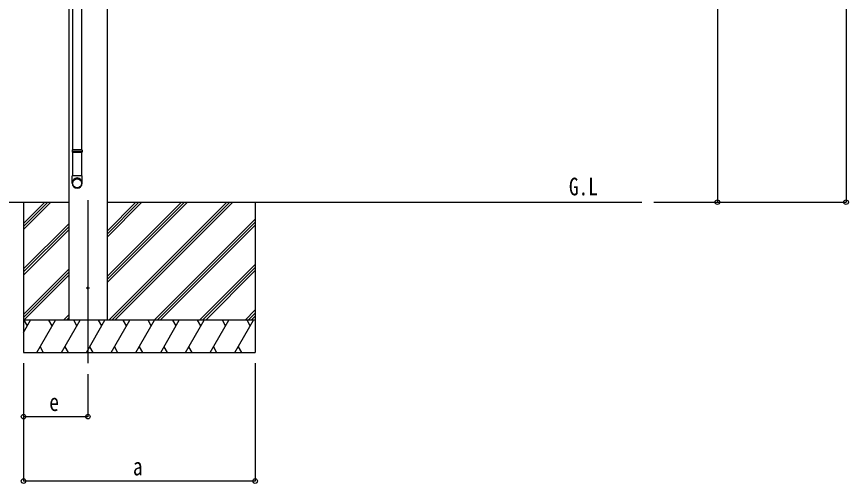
# Model space of a CAD drawing. Units: millimetres, scale not verified. Extents: x -10512 to 10512, y -7425 to 7425.
# Drawn here: x -8045 to -4166, y -4823 to -2648 of the extents above; entities that cross this region are included whole.
import ezdxf
from ezdxf.enums import TextEntityAlignment as Align

# ---------------------------------------------------------------- set-up
doc = ezdxf.new("R2010")
doc.units = ezdxf.units.MM
doc.header["$LTSCALE"] = 40
for name, color, linetype in [('0-2_USER1', 3, 'Continuous'), ('0-3_YKK_12', 2, 'Continuous'), ('0-4_YKK_13', 4, 'Continuous'), ('0-5_YKK_A1', 4, 'Continuous'), ('0-6_YKK_D', 6, 'Continuous')]:
    doc.layers.add(name, color=color, linetype=linetype)
doc.styles.add('ＭＳ ゴシック', font='')
doc.styles.get('ＭＳ ゴシック').set_extended_font_data('MS Gothic')

msp = doc.modelspace()

# ---------------------------------------------------------------- linework, layer by layer
at = {"layer": '0-3_YKK_12'}
msp.add_line((-7712.2, -3503.29), (-7712.2, -4262.5), dxfattribs=at)
at = {"layer": '0-4_YKK_13'}
for p, q in [((-7783.5, -2440.08), (-7783.5, -3268.27)), ((-7741.5, -2440.08), (-7741.5, -3268.27)), ((-7785.5, -3270.27), (-7784.5, -3268.27)), ((-7739.5, -3270.27), (-7785.5, -3270.27)), ((-7739.5, -3278.27), (-7785.5, -3278.27)), ((-7740.5, -3268.27), (-7784.5, -3268.27)), ((-7740.5, -3280.27), (-7784.5, -3280.27)), ((-7783.5, -3280.27), (-7783.5, -3390.27)), ((-7741.5, -3280.27), (-7741.5, -3390.27)), ((-7739.5, -3270.27), (-7740.5, -3268.27)), ((-7739.5, -3278.27), (-7740.5, -3280.27)), ((-7739.5, -3270.27), (-7739.5, -3278.27)), ((-7785.5, -3424.41), (-7785.5, -3390.27)), ((-7739.5, -3390.27), (-7785.5, -3390.27)), ((-7739.5, -3424.41), (-7739.5, -3390.27))]:
    msp.add_line(p, q, dxfattribs=at)
msp.add_lwpolyline([(-7785.5, -3270.27), (-7785.5, -3278.27), (-7784.5, -3280.27)], dxfattribs=at)
msp.add_circle((-7712.2, -3912.5), 4.5, dxfattribs=at)
for centre, major_axis, ratio, start_param, end_param in [((-7762.5, -3422.67), (-23, 0), 0.996195, 3.1415927, 6.2831853), ((-7762.5, -3424.41), (-23, 0), 0.996195, 3.1415927, 6.2831853), ((-7762.5, -3424.41), (0, -23.43), 0.981806, 4.712389, 7.8539816)]:
    msp.add_ellipse(centre, major_axis=major_axis, ratio=ratio, start_param=start_param, end_param=end_param, dxfattribs=at)
msp.add_ellipse((-7762.5, -3424.41), major_axis=(21, 0), ratio=0.996195, dxfattribs=at)
at = {"layer": '0-5_YKK_A1'}
for p, q in [((-7623.2, -1182), (-7623.2, -4062.5)), ((-7801.2, -1205.46), (-7801.2, -4062.5)), ((-8205.26, -3512.5), (-7801.2, -3512.5)), ((-8012.45, -3512.5), (-8012.45, -4212.5)), ((-8012.45, -3639.88), (-7884.82, -3512.5)), ((-8012.45, -3625.74), (-7899.21, -3512.5)), ((-8012.45, -3611.6), (-7913.35, -3512.5)), ((-7623.2, -3512.5), (-5129.2, -3512.5)), ((-7623.2, -3647.05), (-7488.5, -3512.5)), ((-7623.2, -3661.19), (-7474.34, -3512.5)), ((-7623.2, -3675.33), (-7460.18, -3512.5)), ((-7623.2, -3858.99), (-7276.71, -3512.5)), ((-7623.2, -3873.13), (-7262.56, -3512.5)), ((-7623.2, -3887.28), (-7248.42, -3512.5)), ((-7614.95, -4062.5), (-7064.95, -3512.5)), ((-7600.81, -4062.5), (-7050.81, -3512.5)), ((-7586.67, -4062.5), (-7036.66, -3512.5)), ((-6932.2, -3512.5), (-6932.2, -4212.5)), ((-7403.19, -4062.5), (-6932.2, -3591.51)), ((-7389.05, -4062.5), (-6932.2, -3605.65)), ((-8012.45, -3823.73), (-7801.2, -3612.72)), ((-8012.45, -3837.87), (-7801.2, -3626.86)), ((-8012.45, -3852.01), (-7801.2, -3641)), ((-7374.91, -4062.5), (-6932.2, -3619.8)), ((-8012.45, -4035.86), (-7801.2, -3824.85)), ((-8012.45, -4050), (-7801.2, -3838.99)), ((-7191.43, -4062.5), (-6932.2, -3803.27)), ((-7177.29, -4062.5), (-6932.2, -3817.41)), ((-7163.15, -4062.5), (-6932.2, -3831.55)), ((-8010.81, -4062.5), (-7801.2, -3853.13)), ((-6979.67, -4062.5), (-6932.2, -4015.03)), ((-6965.53, -4062.5), (-6932.2, -4029.17)), ((-6932.2, -4062.5), (-8012.45, -4062.5)), ((-8012.45, -4119.53), (-7979.52, -4062.5)), ((-7994.52, -4088.48), (-8009.52, -4062.5)), ((-7950.65, -4212.5), (-7863.8, -4062.5)), ((-7878.8, -4088.48), (-7894.05, -4062.5)), ((-7834.93, -4212.5), (-7748.33, -4062.5)), ((-7826.71, -4062.5), (-7801.2, -4036.99)), ((-7812.57, -4062.5), (-7801.2, -4051.13)), ((-7763.33, -4088.48), (-7778.33, -4062.5)), ((-7719.46, -4212.5), (-7632.86, -4062.5)), ((-7647.86, -4088.48), (-7662.86, -4062.5)), ((-7603.99, -4212.5), (-7517.39, -4062.5)), ((-7532.39, -4088.48), (-7547.39, -4062.5)), ((-7488.52, -4212.5), (-7401.92, -4062.5)), ((-7416.92, -4088.48), (-7431.92, -4062.5)), ((-7373.05, -4212.5), (-7286.45, -4062.5)), ((-7301.45, -4088.48), (-7316.45, -4062.5)), ((-7257.58, -4212.5), (-7170.98, -4062.5)), ((-7185.98, -4088.48), (-7200.98, -4062.5)), ((-7142.11, -4212.5), (-7055.51, -4062.5)), ((-7070.51, -4088.48), (-7085.51, -4062.5)), ((-7026.64, -4212.5), (-6940.04, -4062.5)), ((-6955.04, -4088.48), (-6970.04, -4062.5)), ((-6951.39, -4062.5), (-6932.2, -4043.31)), ((-7935.66, -4186.52), (-7920.66, -4212.5)), ((-7819.94, -4186.52), (-7804.94, -4212.5)), ((-7704.46, -4186.52), (-7689.46, -4212.5)), ((-7588.99, -4186.52), (-7574, -4212.5)), ((-7473.52, -4186.52), (-7458.53, -4212.5)), ((-7358.05, -4186.52), (-7343.06, -4212.5)), ((-7242.58, -4186.52), (-7227.59, -4212.5)), ((-7127.11, -4186.52), (-7112.12, -4212.5)), ((-7011.64, -4186.52), (-6996.64, -4212.5)), ((-8012.45, -4212.5), (-6932.2, -4212.5))]:
    msp.add_line(p, q, dxfattribs=at)
at = {"layer": '0-6_YKK_D'}
for p, q in [((-4177.03, -846.73), (-4177.03, -3512.5)), ((-4777.03, -1048.55), (-4777.03, -3512.5)), ((-5073.36, -3512.5), (-4176.03, -3512.5)), ((-5073.36, -3512.5), (-4776.03, -3512.5)), ((-8012.45, -4262.5), (-8012.45, -4813.5)), ((-8012.45, -4262.5), (-8012.45, -4513.5)), ((-6932.45, -4262.5), (-6932.45, -4813.5)), ((-7712.45, -4313.88), (-7712.45, -4513.5)), ((-7712.45, -4512.5), (-8012.45, -4512.5)), ((-6932.45, -4812.5), (-8012.45, -4812.5))]:
    msp.add_line(p, q, dxfattribs=at)
for centre in [(-4777.03, -3512.5), (-4177.03, -3512.5), (-8012.45, -4512.5), (-7712.45, -4512.5), (-8012.45, -4812.5), (-6932.45, -4812.5)]:
    msp.add_circle(centre, 10.62, dxfattribs=at)

# ---------------------------------------------------------------- texts
at = {"layer": '0-2_USER1', "style": 'ＭＳ ゴシック', "width": 0.8}
msp.add_text('G.L', height=82.48, dxfattribs=at).set_placement((-5469.5, -3505.5), align=Align.BOTTOM_LEFT)
at = {"layer": '0-6_YKK_D', "style": 'ＭＳ ゴシック', "width": 0.8}
for s, p in [('e', (-7892.45, -4510.5)), ('a', (-7502.45, -4810.5))]:
    msp.add_text(s, height=82.48, dxfattribs=at).set_placement(p, align=Align.BOTTOM_LEFT)

doc.saveas('drawing.dxf')
